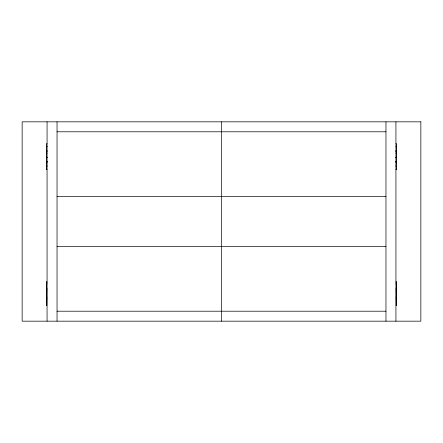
<?xml version="1.0" encoding="UTF-8"?>
<svg xmlns="http://www.w3.org/2000/svg" width="443" height="443" viewBox="0 0 443 443"><rect width="100%" height="100%" fill="white"/><g stroke="black" fill="none" stroke-linecap="round" stroke-linejoin="round"><path stroke-width="0.66" d="M57.036 131.792L385.964 131.792M47.069 143.67L46.476 143.709L46.476 146.777M395.931 143.67L396.524 143.709L396.524 146.777M47.069 150.421L46.476 150.421L46.476 147.154M395.931 150.421L396.524 150.421L396.524 147.154M47.069 151.08L46.476 151.08L46.476 153.35L47.069 153.35M395.931 151.08L396.524 151.08L396.524 153.35L395.931 153.35M46.476 151.799L47.069 151.799M395.931 151.799L396.524 151.799M46.476 157.199L47.069 157.199M395.931 157.199L396.524 157.199M46.476 157.243L47.069 157.243M395.931 157.243L396.524 157.243M47.069 157.326L46.476 157.326L46.476 153.616M395.931 157.326L396.524 157.326L396.524 153.616M46.476 161.341L47.069 161.341M395.931 161.341L396.524 161.341M46.476 161.385L47.069 161.385M395.931 161.385L396.524 161.385M47.069 161.462L46.476 161.462L46.476 157.758M395.931 161.462L396.524 161.462L396.524 157.758M47.069 162.193L46.476 162.193L46.476 165.566L47.069 165.566M395.931 162.193L396.524 162.193L396.524 165.566L395.931 165.566M46.476 162.919L47.069 162.919M395.931 162.919L396.524 162.919M47.069 166.319L46.476 166.319L46.476 169.42M395.931 166.319L396.524 166.319L396.524 169.42M46.476 169.265L47.069 169.226M395.931 169.265L396.524 169.265M57.036 196.581L385.964 196.581M57.036 246.419L385.964 246.419M46.786 281.704L46.57 288.127L46.786 281.682M396.214 281.704L396.43 288.127L396.214 281.682M46.57 296.616L46.786 288.26L46.786 296.871M396.43 296.616L396.214 288.26L396.214 296.871M46.57 305.022L46.786 296.998L46.786 305.609L46.57 305.354M396.43 305.022L396.214 296.998L396.214 305.609L396.43 305.354M57.036 311.207L385.964 311.207M395.931 121.825L395.931 321.175M385.964 121.825L385.964 321.175M221.5 121.825L221.5 321.175M57.036 121.825L57.036 321.175M47.069 121.825L47.069 321.175M420.85 121.825L22.15 121.825L22.15 321.175L420.85 321.175L420.85 121.825M47.069 146.578L46.476 146.578L47.069 146.616M396.524 146.578L395.931 146.578L396.524 146.616"/></g></svg>
